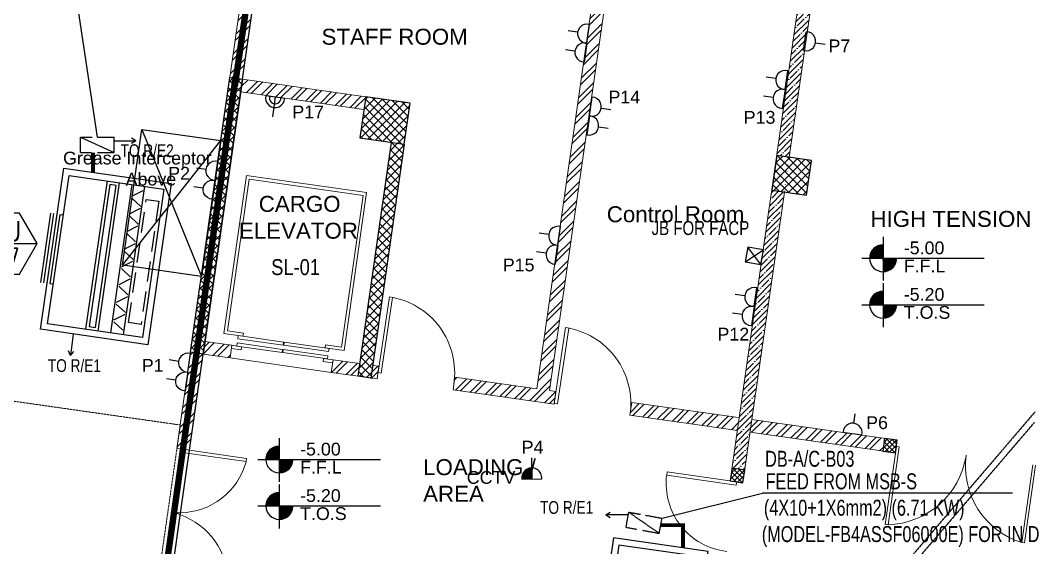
# Model space of a CAD drawing. Header units: inches. Extents: x 1070672 to 1191887, y 326920 to 401493.
# Drawn here: x 1140883 to 1156739, y 358888 to 367153 of the extents above; entities that cross this region are included whole.
import ezdxf
from ezdxf.enums import TextEntityAlignment as Align

# ---------------------------------------------------------------- set-up
doc = ezdxf.new("R2010")
doc.units = ezdxf.units.IN
doc.header["$MEASUREMENT"] = 0
for name, pattern in [('CENTER', [50.8, 31.75, -6.35, 6.35, -6.35]), ('DASHED2', [9.525, 6.35, -3.175]), ('HIDDEN', [9.525, 6.35, -3.175])]:
    doc.linetypes.add(name, pattern=pattern)
for name, color, linetype, lineweight in [('A-BLOCK', 43, 'Continuous', 13), ('A-CORD.PLUMB', 44, 'Continuous', 13), ('A-DOOR', 10, 'Continuous', 15), ('A-ELEVATOR', 54, 'Continuous', 5), ('A-HATCH CONCRETE', 254, 'Continuous', 5), ('A-LEASING LINE', 7, 'DASHED2', 9), ('DB-NO', 7, 'Continuous', 20), ('escape route', 8, 'HIDDEN', 15), ('wall hatch', 252, 'Continuous', 0)]:
    doc.layers.add(name, color=color, linetype=linetype, lineweight=lineweight)
for name, color, linetype in [('A-TEXT', 3, 'Continuous'), ('AC-Equipment', 2, 'Continuous'), ('AC-TEXT Equipment', 3, 'Continuous'), ('CABLE', 31, 'Continuous'), ('DB', 4, 'Continuous'), ('E-PSCH-BUS', 4, 'Continuous'), ('LGT ELEC', 252, 'Continuous'), ('LIGHT CIR', 1, 'Continuous'), ('LIT-CIR-NO', 2, 'Continuous'), ('POWER', 71, 'Continuous'), ('POWER TEXT', 2, 'Continuous'), ('POWER-CIR-NO', 2, 'Continuous'), ('S-COL', 210, 'Continuous'), ('SHAFT', 7, 'Continuous'), ('TAXT', 3, 'Continuous'), ('TEXT', 181, 'Continuous')]:
    doc.layers.add(name, color=color, linetype=linetype)
doc.styles.add('AC_Equipment', font='romans.shx', dxfattribs={"width": 0.75, "height": 0.3})
doc.styles.add('ARIAL', font='ARIALN.TTF')
doc.styles.add('M1', font='multplno.shx', dxfattribs={"height": 0.2})
doc.styles.add('style1', font='arial.ttf')
pattern_1 = [(45, (1099685.856, -131866.805), (-39.7747564, 39.7747564), []), (135, (1099685.856, -131866.805), (-39.7747564, -39.7747564), [])]
pattern_2 = [(45, (1099658.42, -132059.65), (-132.58252, 132.58252), []), (45, (1099746.8, -132059.65), (-132.58252, 132.58252), [])]
pattern_3 = [(45, (1099685.86, -131866.81), (-66.29126, 66.29126), []), (135, (1099685.86, -131866.81), (-66.29126, -66.29126), [])]

# ---------------------------------------------------------------- blocks, each defined once
blk = doc.blocks.new('STGHG')
at = {"layer": 'A-HATCH CONCRETE'}
h = blk.add_hatch(dxfattribs=at)
h.set_pattern_fill('ANSI37', color=254, scale=750)
h.set_pattern_definition(pattern_3)
h.paths.add_polyline_path([(1146294, 303014), (1146202, 302370), (1146895, 302271), (1146987, 302915)])
h = blk.add_hatch(dxfattribs=at)
h.set_pattern_fill('ANSI37', color=254, scale=750)
h.set_pattern_definition(pattern_3)
h.paths.add_polyline_path([(1146895, 302271), (1146697, 302300), (1146175, 298637), (1146373, 298608)])
h = blk.add_hatch(dxfattribs=at)
h.set_pattern_fill('ANSI37', color=254, scale=750)
h.set_pattern_definition(pattern_3)
h.paths.add_polyline_path([(1152651, 301551), (1153196, 301473), (1153274, 302018), (1152729, 302095)])
h = blk.add_hatch(dxfattribs=at)
h.set_pattern_fill('ANSI37,_O', color=254, scale=450)
h.set_pattern_definition(pattern_1)
h.paths.add_polyline_path([(1154617, 297634), (1154419, 297662), (1154391, 297464), (1154589, 297436)])
h = blk.add_hatch(dxfattribs=at)
h.set_pattern_fill('ANSI37,_O', color=254, scale=450)
h.set_pattern_definition(pattern_1)
h.paths.add_polyline_path([(1152228, 297167), (1152030, 297195), (1152001, 296997), (1152199, 296969)])
at = {"layer": 'TEXT', "ltscale": 0.5}
h = blk.add_hatch(dxfattribs=at)
h.set_pattern_fill('ANSI31', color=254, scale=0.8)
h.set_pattern_definition([(45, (72403.02672, -289088.52397), (-0.070710678119, 0.070710678119), [])])
h.paths.add_polyline_path([(1154395, 300695, 0.414214), (1154185, 300485), (1154395, 300485)])
h.paths.add_polyline_path([(1154605, 300485), (1154395, 300485), (1154395, 300275, 0.414214)])
h = blk.add_hatch(dxfattribs=at)
h.set_pattern_fill('ANSI31', color=254, scale=0.8)
h.set_pattern_definition([(45, (72403.02672, -289816.92397), (-0.070710678119, 0.070710678119), [])])
h.paths.add_polyline_path([(1154395, 299967, 0.414214), (1154185, 299757), (1154395, 299757)])
h.paths.add_polyline_path([(1154605, 299757), (1154395, 299757), (1154395, 299547, 0.414214)])
h = blk.add_hatch(dxfattribs=at)
h.set_pattern_fill('ANSI31', color=254, scale=0.8)
h.set_pattern_definition([(45, (62948.52672, -292241.34933), (-0.070710678119, 0.070710678119), [])])
h.paths.add_polyline_path([(1144940, 297542, 0.414214), (1144730, 297332), (1144940, 297332)])
h.paths.add_polyline_path([(1145150, 297332), (1144940, 297332), (1144940, 297122, 0.414214)])
h = blk.add_hatch(dxfattribs=at)
h.set_pattern_fill('ANSI31', color=254, scale=0.8)
h.set_pattern_definition([(45, (62948.52672, -292969.74933), (-0.070710678119, 0.070710678119), [])])
h.paths.add_polyline_path([(1144940, 296814, 0.414214), (1144730, 296604), (1144940, 296604)])
h.paths.add_polyline_path([(1145150, 296604), (1144940, 296604), (1144940, 296394, 0.414214)])
at = {"layer": 'wall hatch', "ltscale": 500}
h = blk.add_hatch(dxfattribs=at)
h.set_pattern_fill('ANSI32', color=254, scale=500)
h.set_pattern_definition([(45, (1099685.86, -131866.8), (-132.58252, 132.58252), []), (45, (1099774.24, -131866.8), (-132.58252, 132.58252), [])])
h.paths.add_polyline_path([(1147660, 298425), (1149244, 298199), (1149272, 298397), (1149173, 298411), (1150183, 305489), (1149985, 305517), (1148975, 298439), (1147688, 298623), (1147688, 298623)])
h.paths.add_polyline_path([(1146373, 298609), (1146472, 298594), (1146498, 298793), (1146401, 298807)])
h = blk.add_hatch(dxfattribs=at)
h.set_pattern_fill('ANSI35', color=254, scale=500)
h.set_pattern_definition([(45, (1151734.21, 294597.31), (-88.3883, 88.3883), []), (45, (1151822.6, 294597.31), (-88.3883, 88.3883), [156.25, -31.25, 0, -31.25])])
edge = h.paths.add_edge_path(flags=17)
edge.add_line((1153366, 305089), (1153168, 305117))
edge.add_line((1153168, 305117), (1152057, 297328))
edge.add_line((1152057, 297328), (1152270, 297298))
edge.add_line((1152270, 297298), (1153366, 305089))
edge.add_line((1153366, 305089), (1153168, 305117))
h.paths.add_polyline_path([(1153366, 305089), (1153168, 305117), (1152057, 297328), (1152270, 297298)], flags=17)
h.paths.add_polyline_path([(1151542, 293780), (1151570, 293978), (1147579, 294547), (1147579, 294386), (1147579, 294349), (1147579, 283620), (1147779, 283620), (1147779, 294317)])
h.paths.add_polyline_path([(1151860, 294593), (1151662, 294621), (1151627, 294374), (1151825, 294345)])
h.paths.add_polyline_path([(1147579, 282320), (1147779, 282323), (1147779, 282420), (1147579, 282420)])
h = blk.add_hatch(dxfattribs=at)
h.set_pattern_fill('ANSI35', color=254, scale=500)
h.set_pattern_definition([(45, (1099685.86, -131866.8), (-88.388348, 88.388348), []), (45, (1099774.24, -131866.8), (-88.388348, 88.388348), [156.25, -31.25, 0, -31.25])])
edge = h.paths.add_edge_path()
edge.add_line((1153351, 305037), (1153153, 305065))
edge.add_line((1153153, 305065), (1152030, 297195))
edge.add_line((1152030, 297195), (1152228, 297167))
edge.add_line((1152228, 297167), (1153343, 305038))
edge.add_line((1153343, 305038), (1153156, 305065))
h.paths.add_polyline_path([(1152849, 301523), (1152651, 301551), (1152729, 302095), (1152927, 302067)], flags=17)
h = blk.add_hatch(dxfattribs=at)
h.set_pattern_fill('ANSI32', color=254, scale=500)
h.set_pattern_definition([(45, (1190547.75, 738031.06), (-132.58252, 132.58252), []), (45, (1190636.14, 738031.06), (-132.58252, 132.58252), [])])
h.paths.add_polyline_path([(1144364, 303289), (1144336, 303091), (1146266, 302816), (1146294, 303014)])
h = blk.add_hatch(dxfattribs=at)
h.set_pattern_fill('ANSI32', color=254, scale=500)
h.set_pattern_definition(pattern_2)
h.paths.add_polyline_path([(1143749, 298983), (1144170, 298927), (1144198, 299123), (1143777, 299181), (1143751, 298992), (1143750, 298988)])
h = blk.add_hatch(dxfattribs=at)
h.set_pattern_fill('ANSI32', color=254, scale=500)
h.set_pattern_definition(pattern_2)
h.paths.add_polyline_path([(1146189, 298741), (1146202, 298835), (1145782, 298895), (1145754, 298697), (1146174, 298637), (1146189, 298737)])
h = blk.add_hatch(dxfattribs=at)
h.set_pattern_fill('ANSI32', color=254, scale=500)
h.set_pattern_definition([(45, (1099657.57, -132064.83), (-132.58252, 132.58252), []), (45, (1099745.96, -132064.83), (-132.58252, 132.58252), [])])
h.paths.add_polyline_path([(1152114, 297789), (1152143, 297987), (1150460, 298227), (1150431, 298029)])
h.paths.add_polyline_path([(1156994, 297295), (1156965, 297097), (1157908, 296963), (1157921, 297163)])
h.paths.add_polyline_path([(1154391, 297464), (1154420, 297662), (1152341, 297959), (1152312, 297761)])
at = {"color": 254, "linetype": 'Continuous', "ltscale": 100}
blk.add_lwpolyline([(1147779, 276620), (1147779, 282323), (1147579, 282320), (1146029, 282320), (1146029, 288320), (1142168, 288320), (1142168, 295121), (1143172, 294974), (1143205, 295172), (1143749, 298983), (1144792, 306288), (1144834, 306585), (1109169, 311646), (1108403, 299937), (1130179, 296829), (1130178, 290270), (1129279, 290270), (1129279, 290070), (1129279, 286820), (1121229, 286820), (1121229, 286620), (1121229, 276620), (1147779, 276620)], dxfattribs=at)
at = {"layer": 'A-BLOCK', "color": 254, "ltscale": 100}
for p, q in [((1149985, 305517), (1148975, 298439)), ((1150183, 305489), (1149173, 298411)), ((1153153, 305065), (1152143, 297987)), ((1153351, 305037), (1152927, 302067)), ((1144364, 303289), (1146294, 303014)), ((1144130, 303019), (1144129, 303019)), ((1144137, 303121), (1144144, 303120)), ((1144336, 303091), (1146266, 302816)), ((1152849, 301523), (1152341, 297959)), ((1144198, 299121), (1143777, 299181)), ((1144198, 299121), (1144170, 298923)), ((1143749, 298983), (1143534, 297477)), ((1144170, 298923), (1143749, 298983)), ((1145782, 298895), (1145754, 298697)), ((1146203, 298835), (1145782, 298895)), ((1146500, 298792), (1146472, 298594)), ((1146175, 298637), (1145754, 298697)), ((1147688, 298623), (1147660, 298425)), ((1148975, 298439), (1147688, 298623)), ((1149244, 298199), (1147660, 298425)), ((1149272, 298397), (1149173, 298411)), ((1149272, 298397), (1149244, 298199)), ((1150460, 298227), (1150431, 298029)), ((1152126, 297989), (1150460, 298227)), ((1152114, 297789), (1150431, 298029)), ((1152143, 297987), (1152001, 296997)), ((1152341, 297959), (1152199, 296969)), ((1154618, 297634), (1152341, 297959)), ((1154589, 297436), (1152312, 297761)), ((1154589, 297436), (1154618, 297634)), ((1152001, 296997), (1152199, 296969))]:
    blk.add_line(p, q, dxfattribs=at)
for points in [[(1144364, 303289), (1144788, 306259)], [(1146373, 298609), (1146472, 298594), (1146500, 298792), (1146401, 298807)]]:
    blk.add_lwpolyline(points, dxfattribs=at)
at = {"layer": 'A-DOOR', "color": 254}
for p, q in [((1146486, 298693), (1146664, 299880)), ((1146534, 298686), (1146713, 299873)), ((1149245, 298212), (1149424, 299399)), ((1149294, 298205), (1149473, 299391)), ((1146534, 298686), (1146486, 298693)), ((1149294, 298205), (1149246, 298212)), ((1154647, 297529), (1154603, 297535)), ((1152096, 296932), (1152103, 296982))]:
    blk.add_line(p, q, dxfattribs=at)
for points in [[(1143534, 297478), (1144428, 297349), (1144421, 297299), (1143527, 297428)], [(1154597, 297491), (1154603, 297535), (1154429, 296315), (1154473, 296309), (1154647, 297529)], [(1156778, 297200), (1156784, 297243), (1156610, 296024), (1156566, 296030), (1156741, 297250)], [(1152053, 296989), (1152103, 296982), (1151014, 297138), (1151007, 297089), (1152096, 296932)]]:
    blk.add_lwpolyline(points, dxfattribs=at)
for centre, radius, start, end in [((1146486, 298694), 1200, 351.2082, 81.4659), ((1149245, 298212), 1200, 351.2416, 81.4087), ((1154429, 297589), 1281, 271.9731, 351.0254), ((1156946, 297233), 1262, 172.4127, 252.4996), ((1143368, 297588), 1092, 271.3711, 344.3584), ((1152066, 296954), 1068, 173.0804, 263.5363), ((1142996, 295383), 1153, 1.4715, 70.0116)]:
    blk.add_arc(centre, radius, start, end, dxfattribs=at)
at = {"layer": 'A-ELEVATOR', "color": 254}
for p, q in [((1144073, 299306), (1144426, 301781)), ((1146307, 301513), (1144426, 301781)), ((1144130, 299349), (1144469, 301725)), ((1146251, 301470), (1144469, 301725)), ((1145912, 299094), (1146251, 301470)), ((1145954, 299038), (1146307, 301513)), ((1144370, 299264), (1144073, 299306)), ((1144377, 299313), (1144130, 299349)), ((1144289, 299225), (1144296, 299274)), ((1144289, 299225), (1145001, 299123)), ((1144296, 299274), (1145008, 299173)), ((1144370, 299264), (1144377, 299313)), ((1144370, 299264), (1144377, 299313)), ((1144273, 299110), (1144280, 299160)), ((1144273, 299110), (1144280, 299160)), ((1144273, 299110), (1144985, 299009)), ((1144280, 299160), (1144992, 299058)), ((1144985, 299009), (1144992, 299058)), ((1144985, 299009), (1144992, 299058)), ((1144995, 299007), (1145002, 299057)), ((1145001, 299123), (1145008, 299173)), ((1145001, 299123), (1145008, 299173)), ((1145002, 299057), (1145702, 298957)), ((1145008, 299173), (1145018, 299171)), ((1145008, 299173), (1145018, 299171)), ((1145011, 299122), (1145018, 299171)), ((1145011, 299122), (1145018, 299171)), ((1145011, 299122), (1145712, 299022)), ((1145018, 299171), (1145719, 299071)), ((1145657, 299080), (1145664, 299130)), ((1145657, 299080), (1145664, 299130)), ((1145657, 299080), (1145954, 299038)), ((1145664, 299130), (1145912, 299094)), ((1145712, 299022), (1145719, 299071)), ((1145712, 299022), (1145719, 299071)), ((1145754, 298697), (1144170, 298923)), ((1144995, 299007), (1145695, 298907)), ((1145695, 298907), (1145702, 298957)), ((1145695, 298907), (1145702, 298957))]:
    blk.add_line(p, q, dxfattribs=at)
for points in [[(1144342, 299100), (1144198, 299121), (1144191, 299072), (1144340, 299051), (1144347, 299100)], [(1145777, 298895), (1145634, 298916), (1145627, 298866), (1145775, 298845), (1145782, 298895)], [(1145777, 298895), (1145634, 298916), (1145627, 298866), (1145775, 298845), (1145782, 298895)]]:
    blk.add_lwpolyline(points, close=True, dxfattribs=at)
at = {"layer": 'S-COL', "color": 254, "linetype": 'ByBlock'}
for p, q in [((1146175, 298637), (1146697, 302300)), ((1146895, 302271), (1146373, 298609)), ((1146373, 298609), (1146175, 298637))]:
    blk.add_line(p, q, dxfattribs=at)
for points in [[(1146294, 303014), (1146202, 302370), (1146895, 302271), (1146987, 302915)], [(1152651, 301551), (1153196, 301473), (1153274, 302018), (1152729, 302095)]]:
    blk.add_lwpolyline(points, close=True, dxfattribs=at)
at = {"layer": 'S-COL', "color": 254}
for points in [[(1154617, 297634), (1154419, 297662), (1154391, 297464), (1154589, 297436), (1154617, 297634)], [(1152228, 297167), (1152030, 297195), (1152001, 296997), (1152199, 296969), (1152228, 297167)]]:
    blk.add_lwpolyline(points, close=True, dxfattribs=at)
at = {"layer": 'TEXT', "color": 254, "ltscale": 0.5}
for p, q in [((1154395, 300822), (1154395, 300135)), ((1154061, 300485), (1155978, 300485)), ((1154395, 300094), (1154395, 299406)), ((1154061, 299757), (1155978, 299757)), ((1144940, 297669), (1144940, 296982)), ((1144606, 297332), (1146524, 297332)), ((1144940, 296941), (1144940, 296253)), ((1144606, 296604), (1146524, 296604))]:
    blk.add_line(p, q, dxfattribs=at)
for centre in [(1154395, 300485), (1154395, 299757), (1144940, 297332), (1144940, 296604)]:
    blk.add_arc(centre, 210, 90, 0, dxfattribs=at)
at = {"layer": 'A-TEXT', "color": 254, "insert": (1144813, 300472), "char_height": 250, "width": 99819.65, "attachment_point": 1, "rotation": 0.0042, "style": 'ARIAL'}
blk.add_mtext('SL-01', dxfattribs=at)
at = {"layer": 'TEXT', "color": 254, "ltscale": 0.5, "style": 'style1'}
for s, height, p in [('STAFF ROOM', 250, (1145601, 303831)), ('CARGO', 250, (1144618, 301212)), ('CARGO', 250, (1144618, 301212)), ('Control Room', 250, (1150068, 301050)), ('HIGH TENSION', 250, (1154197, 300977)), ('ELEVATOR', 250, (1144308, 300792)), ('ELEVATOR', 250, (1144308, 300792)), ('-5.00', 200, (1154719, 300548)), ('F.F.L', 200, (1154719, 300265)), ('-5.20', 200, (1154719, 299819)), ('T.O.S', 200, (1154719, 299537)), ('-5.00', 200, (1145265, 297395)), ('F.F.L', 200, (1145265, 297112)), ('-5.20', 200, (1145265, 296667)), ('T.O.S', 200, (1145265, 296384))]:
    blk.add_text(s, height=height, dxfattribs=at).set_placement(p)
at = {"layer": 'TEXT', "color": 254, "ltscale": 0.5, "insert": (1147192, 297337), "char_height": 250, "width": 2512.08, "attachment_point": 1, "style": 'style1'}
blk.add_mtext('LOADING / AREA', dxfattribs=at)
blk = doc.blocks.new('OUTLET')
at = {"layer": 'POWER'}
for p, q in [((-168, 149), (-168, -149)), ((0, 0), (150, 0))]:
    blk.add_line(p, q, dxfattribs=at)
blk.add_arc((-150, 0), 150, 263.2356, 96.7644, dxfattribs=at)
blk = doc.blocks.new('TWN')
at = {"layer": 'POWER', "xscale": -1, "rotation": 180}
blk.add_blockref('OUTLET', (168, 149), dxfattribs=at)
at = {"layer": 'POWER'}
blk.add_blockref('OUTLET', (168, -149), dxfattribs=at)
blk = doc.blocks.new('ACDB')
at = {"layer": 'DB', "linetype": 'HIDDEN'}
for p, q in [((-0.265, 0.12), (-0.081, 0.12)), ((-0.265, -0.12), (-0.265, 0.12)), ((-0.265, 0.12), (0.265, -0.12)), ((0, 0.12), (0.265, 0.12)), ((0.265, -0.12), (0.265, 0.12)), ((-0.265, -0.12), (-0.09, -0.12)), ((0, -0.12), (0.265, -0.12))]:
    blk.add_line(p, q, dxfattribs=at)
blk = doc.blocks.new('Text Equipment')
at = {"layer": 'AC-TEXT Equipment', "color": 3}
blk.add_line((-0.55, 0), (0.55, 0), dxfattribs=at)
blk.add_lwpolyline([(0.55, 0), (0.275, 0.476), (-0.275, 0.476), (-0.55, 0), (-0.275, -0.476), (0.275, -0.476)], close=True, dxfattribs=at)
at = {"layer": 'AC-TEXT Equipment', "color": 40, "linetype": 'CENTER', "style": 'AC_Equipment'}
for tag, height, width, p in [('FAN', 0.3, 0.75, (0, 0.05)), ('NO', 0.25, 0.7, (0, -0.32))]:
    blk.add_attdef(tag, text='', height=height, dxfattribs=dict(at, width=width)).set_placement(p, align=Align.CENTER)
blk = doc.blocks.new('AHU 5')
at = {"layer": 'AC-Equipment', "color": 6, "linetype": 'Continuous'}
for p, q in [((0.55, 0.15), (-0.55, 0.15)), ((0.55, 0.1), (-0.55, 0.1)), ((0.55, 0.05), (-0.55, 0.05))]:
    blk.add_line(p, q, dxfattribs=at)
at = {"layer": 'AC-Equipment', "linetype": 'Continuous'}
for p, q in [((-1.175, -0.65), (1.175, -0.65)), ((1.175, -0.85), (-1.175, -0.85)), ((1.175, -1.05), (-1.175, -1.05)), ((1.175, -1.25), (-1.175, -1.25))]:
    blk.add_line(p, q, dxfattribs=at)
at = {"layer": 'AC-Equipment', "color": 6, "linetype": 'Continuous', "ltscale": 0.02}
for p, q in [((-0.994, -1.07), (-1.106, -1.23)), ((-0.854, -1.23), (-0.966, -1.07)), ((-0.714, -1.07), (-0.826, -1.23)), ((-0.574, -1.23), (-0.686, -1.07)), ((-0.434, -1.07), (-0.546, -1.23)), ((-0.294, -1.23), (-0.406, -1.07)), ((-0.154, -1.07), (-0.266, -1.23)), ((-0.014, -1.23), (-0.126, -1.07)), ((0.126, -1.07), (0.014, -1.23)), ((0.266, -1.23), (0.154, -1.07)), ((0.406, -1.07), (0.294, -1.23)), ((0.546, -1.23), (0.434, -1.07)), ((0.686, -1.07), (0.574, -1.23)), ((0.826, -1.23), (0.714, -1.07)), ((0.966, -1.07), (0.854, -1.23)), ((1.106, -1.23), (0.994, -1.07))]:
    blk.add_line(p, q, dxfattribs=at)
at = {"layer": 'AC-Equipment', "color": 20, "linetype": 'Continuous'}
blk.add_lwpolyline([(-1.275, -1.65), (1.275, -1.65), (1.275, 0.05), (-1.275, 0.05)], close=True, dxfattribs=at)
at = {"layer": 'AC-Equipment', "linetype": 'Continuous'}
blk.add_lwpolyline([(0.55, -0.05), (0.55, 0), (-0.55, 0), (-0.55, -0.05)], dxfattribs=at)
blk.add_lwpolyline([(-1.175, -1.55), (1.175, -1.55), (1.175, -0.05), (-1.175, -0.05)], close=True, dxfattribs=at)
at = {"layer": 'AC-Equipment', "color": 6, "linetype": 'Continuous'}
blk.add_lwpolyline([(-1.125, -0.7), (1.125, -0.7), (1.125, -0.8), (-1.125, -0.8)], close=True, dxfattribs=at)
at = {"layer": 'AC-Equipment', "color": 6, "linetype": 'DASHED2', "ltscale": 0.05}
blk.add_lwpolyline([(-0.975, -1.5), (0.975, -1.5), (0.975, -1.3), (-0.975, -1.3)], close=True, dxfattribs=at)
blk = doc.blocks.new('A$C6D407ABE')
at = {"layer": 'POWER'}
h = blk.add_hatch(color=252, dxfattribs=at)
h.dxf.hatch_style = 1
h.paths.add_polyline_path([(52118, 32842), (52273, 32842), (52273, 33017, 0.449231)])
at = {"layer": 'AC-Equipment', "color": 252, "linetype": 'Continuous'}
for points in [[(54924, 30915), (55037, 31707), (53552, 31919), (53439, 31127)], [(54839, 31028), (54924, 31622), (53637, 31806), (53552, 31212)]]:
    blk.add_lwpolyline(points, close=True, dxfattribs=at)
at = {"layer": 'CABLE', "color": 252, "linetype": 'HIDDEN', "ltscale": 0.05}
for p, q in [((55192, 28089), (60156, 33895)), ((55192, 27935), (60145, 33729))]:
    blk.add_line(p, q, dxfattribs=at)
at = {"layer": 'DB', "color": 252, "linetype": 'HIDDEN'}
for p, q in [((53749, 32086), (53792, 32323)), ((53792, 32323), (53973, 32290)), ((53792, 32323), (54269, 31991)), ((54052, 32275), (54312, 32228)), ((54269, 31991), (54312, 32228)), ((53749, 32086), (53920, 32055)), ((54009, 32039), (54269, 31991))]:
    blk.add_line(p, q, dxfattribs=at)
at = {"layer": 'LIGHT CIR', "linetype": 'ByBlock', "ltscale": 10, "const_width": 70}
blk.add_lwpolyline([(45401, 31048), (46472, 30901), (48352, 44108)], dxfattribs=at)
at = {"layer": 'POWER', "color": 252}
for p, q in [((53135, 39671), (53177, 39966)), ((52990, 39842), (52842, 39863)), ((56530, 39556), (56572, 39850)), ((53135, 39671), (53093, 39376)), ((56717, 39679), (56866, 39658)), ((52948, 39547), (52800, 39568)), ((56239, 38945), (56281, 39239)), ((56094, 39116), (55945, 39137)), ((48108, 38851), (48403, 38809)), ((56239, 38945), (56196, 38650)), ((48256, 38830), (48211, 38515)), ((53175, 38531), (53217, 38826)), ((56051, 38821), (55903, 38842)), ((53175, 38531), (53133, 38236)), ((53362, 38655), (53510, 38634)), ((53320, 38360), (53468, 38339)), ((52683, 36503), (52725, 36797)), ((52538, 36674), (52390, 36695)), ((52683, 36503), (52641, 36208)), ((55862, 36204), (55654, 36474)), ((52496, 36379), (52348, 36400)), ((55616, 36245), (55900, 36433)), ((55753, 35543), (55795, 35838)), ((55608, 35714), (55460, 35735)), ((55753, 35543), (55711, 35248)), ((55566, 35419), (55417, 35440)), ((57317, 33716), (57339, 33864)), ((57441, 33529), (57146, 33571)), ((52273, 33017), (52273, 33173)), ((52273, 33017), (52273, 32842)), ((52118, 32842), (52428, 32843)), ((53430, 32283), (53498, 32325)), ((53785, 32283), (53430, 32283)), ((53430, 32283), (53498, 32242))]:
    blk.add_line(p, q, dxfattribs=at)
at = {"layer": 'POWER'}
for p, q in [((45735, 38141), (46071, 38142)), ((46071, 38142), (46003, 38183)), ((46071, 38142), (46003, 38100)), ((45091, 35111), (45050, 34778)), ((45050, 34778), (45017, 34850)), ((45050, 34778), (45100, 34840))]:
    blk.add_line(p, q, dxfattribs=at)
at = {"layer": 'POWER', "color": 252}
blk.add_lwpolyline([(55616, 36245), (55862, 36204), (55900, 36433), (55654, 36474)], close=True, dxfattribs=at)
for centre, radius, start, end in [((53139, 39821), 150, 75.1023, 268.6311), ((56569, 39701), 150, 255.0384, 88.5672), ((53097, 39526), 150, 75.1023, 268.6311), ((56242, 39094), 150, 75.1023, 268.6311), ((48253, 38812), 150, 165.1154, 358.6442), ((56200, 38800), 150, 75.1023, 268.6311), ((48253, 38812), 90, 160.5585, 3.2012), ((53213, 38676), 150, 255.1023, 88.6311), ((53171, 38381), 150, 255.1023, 88.6311), ((52687, 36652), 150, 75.1023, 268.6311), ((52645, 36358), 150, 75.1023, 268.6311), ((55757, 35693), 150, 75.1023, 268.6311), ((55714, 35398), 150, 75.1023, 268.6311), ((57296, 33567), 150, 345.0384, 178.5672), ((52273, 32861), 156, 353.2789, 186.8077)]:
    blk.add_arc(centre, radius, start, end, dxfattribs=at)
at = {"layer": 'POWER-CIR-NO', "color": 2}
blk.add_line((45470, 38199), (45076, 40834), dxfattribs=at)
at = {"layer": 'POWER-CIR-NO', "color": 252}
for p in [(54312, 32228), (59801, 32623)]:
    blk.add_line(p, (55884, 32623), dxfattribs=at)
at = {"layer": 'POWER-CIR-NO', "color": 1, "linetype": 'CENTER', "ltscale": 10, "const_width": 60}
blk.add_lwpolyline([(45400, 37647), (45400, 37958)], dxfattribs=at)
at = {"layer": 'POWER-CIR-NO', "color": 252, "linetype": 'CENTER', "ltscale": 10, "const_width": 60}
blk.add_lwpolyline([(54642, 31764), (54642, 32120), (54292, 32120)], dxfattribs=at)
at = {"layer": 'AC-Equipment', "linetype": 'Continuous', "xscale": -999.9999999999995, "yscale": 1000, "zscale": 1000, "rotation": 81.77760616388694}
blk.add_blockref('AHU 5', (44809, 36444), dxfattribs=at)
at = {"layer": 'AC-TEXT Equipment', "linetype": 'Continuous', "ltscale": 0.02, "xscale": 1000, "yscale": 1000, "zscale": 1000}
blk.add_blockref('Text Equipment', (43975, 36530), dxfattribs=at).add_auto_attribs({'FAN': 'AHU', 'NO': 'B.07'})
at = {"layer": 'E-PSCH-BUS', "xscale": 1000, "yscale": 1000, "zscale": 1000}
blk.add_blockref('ACDB', (45470, 38078), dxfattribs=at)
at = {"layer": 'POWER', "rotation": 171.8758208252084}
for p in [(47314, 37522), (46886, 34515)]:
    blk.add_blockref('TWN', p, dxfattribs=at)
at = {"layer": 'DB-NO', "color": 2, "style": 'M1', "width": 0.8}
for s, p in [('TO R/E2', (45833, 37887)), ('TO R/E1', (44694, 34519))]:
    blk.add_text(s, height=200, dxfattribs=at).set_placement(p)
at = {"layer": 'DB-NO', "color": 252, "style": 'M1', "width": 0.8}
blk.add_text('TO R/E1', height=200, dxfattribs=at).set_placement((52402, 32297))
at = {"layer": 'LIT-CIR-NO', "color": 252, "style": 'M1', "width": 0.8}
blk.add_text('JB FOR FACP', height=220, dxfattribs=at).set_placement((54149, 36665))
at = {"layer": 'POWER TEXT', "color": 252, "linetype": 'ByBlock', "ltscale": 10, "style": 'style1'}
for s, p in [('P7', (56919, 39529)), ('P14', (53473, 38727)), ('P17', (48522, 38494)), ('P13', (55591, 38409)), ('P15', (51819, 36096)), ('P12', (55181, 35012)), ('P6', (57509, 33625)), ('P4', (52114, 33242)), ('CCTV', (51254, 32767))]:
    blk.add_text(s, height=200, dxfattribs=at).set_placement(p)
at = {"layer": 'POWER TEXT', "linetype": 'ByBlock', "ltscale": 10, "style": 'style1'}
for s, p in [('P2', (46579, 37533)), ('P1', (46165, 34523))]:
    blk.add_text(s, height=200, dxfattribs=at).set_placement(p)
at = {"layer": 'POWER-CIR-NO', "color": 252, "style": 'M1', "width": 0.76}
for s, p in [('DB-A/C-B03', (55927, 33035, 0)), ('FEED FROM MSB-S', (55934, 32681, 0)), ('(4X10+1X6mm2) (6.71 KW)', (55908, 32268, 0)), ('(MODEL-FB4ASSF06000E) FOR IN DOOR', (55875, 31855, 0))]:
    blk.add_text(s, height=250, dxfattribs=at).set_placement(p)
blk = doc.blocks.new('SEDRGFE')
at = {"layer": 'A-HATCH CONCRETE'}
h = blk.add_hatch(dxfattribs=at)
h.set_pattern_fill('ANSI37', color=250, scale=750)
h.set_pattern_definition([(45, (1341716.94, 266100.535), (-66.29126, 66.29126), []), (135, (1341716.94, 266100.535), (-66.29126, -66.29126), [])])
h.paths.add_polyline_path([(1386197, 701285), (1386395, 701257), (1385780, 696950), (1385582, 696979)])
at = {"layer": 'wall hatch', "ltscale": 500}
h = blk.add_hatch(dxfattribs=at)
h.set_pattern_fill('ANSI32', color=250, scale=500)
h.set_pattern_definition([(45, (1432578.84, 1135998.4), (-132.58252, 132.58252), []), (45, (1432667.23, 1135998.4), (-132.58252, 132.58252), [])])
h.paths.add_polyline_path([(1386818, 704226), (1386620, 704255), (1386197, 701285), (1386395, 701257)])
h.paths.add_polyline_path([(1386367, 701059), (1386395, 701257), (1386395, 701257), (1386367, 701059)])
h = blk.add_hatch(dxfattribs=at)
h.set_pattern_fill('ANSI35', color=250, scale=500)
h.set_pattern_definition([(45, (1393765.3, 692564.65), (-88.38835, 88.38835), []), (45, (1393853.68, 692564.65), (-88.38835, 88.38835), [156.25, -31.25, 0, -31.25])])
edge = h.paths.add_edge_path(flags=17)
edge.add_line((1395397, 703056), (1395199, 703084))
edge.add_line((1395199, 703084), (1394088, 695296))
edge.add_line((1394088, 695296), (1394301, 695265))
edge.add_line((1394301, 695265), (1395397, 703056))
edge.add_line((1395397, 703056), (1395199, 703084))
h.paths.add_polyline_path([(1395397, 703056), (1395199, 703084), (1394088, 695296), (1394301, 695265)], flags=17)
h.paths.add_polyline_path([(1389810, 680290), (1389610, 680288), (1389610, 674888), (1389810, 674888)])
h = blk.add_hatch(dxfattribs=at)
h.set_pattern_fill('ANSI32', color=250, scale=500)
h.set_pattern_definition([(45, (1341716.94, 266100.54), (-132.58252, 132.58252), []), (45, (1341805.33, 266100.54), (-132.58252, 132.58252), [])])
h.paths.add_polyline_path([(1385565, 695445), (1385780, 696950), (1385582, 696979), (1385370, 695473)])
at = {"color": 250, "linetype": 'Continuous', "ltscale": 100}
blk.add_lwpolyline([(1389810, 674588), (1389810, 680290), (1389610, 680288), (1388060, 680288), (1388060, 686288), (1384200, 686288), (1384200, 693089), (1385203, 692942), (1385236, 693139), (1385780, 696950), (1386823, 704256), (1386865, 704553), (1351200, 709613), (1350434, 697904), (1372211, 694796), (1372209, 688237), (1371310, 688237), (1371310, 688038), (1371310, 684788), (1363260, 684788), (1363260, 684588), (1363260, 674588), (1389810, 674588)], dxfattribs=at)
at = {"layer": 'A-BLOCK', "color": 250, "ltscale": 100}
for p, q in [((1386395, 701257), (1386395, 701257)), ((1386168, 701088), (1386175, 701087)), ((1386367, 701059), (1386367, 701059)), ((1386161, 700987), (1386161, 700987)), ((1385809, 697148), (1385808, 697148)), ((1385582, 696979), (1385368, 695474)), ((1385780, 696950), (1385565, 695445)), ((1385565, 695445), (1385368, 695474))]:
    blk.add_line(p, q, dxfattribs=at)
for points in [[(1386197, 701285), (1386621, 704255)], [(1386395, 701257), (1386819, 704226)]]:
    blk.add_lwpolyline(points, dxfattribs=at)
at = {"layer": 'A-DOOR', "color": 250}
for points in [[(1385558, 695395), (1385461, 695410), (1385468, 695459)], [(1385519, 695452), (1385470, 695459), (1385565, 695445)]]:
    blk.add_lwpolyline(points, dxfattribs=at)
for centre, radius, start, end in [((1385399, 695555), 1092, 266.0272, 271.3711), ((1385027, 693351), 1153, 70.0116, 75.1047)]:
    blk.add_arc(centre, radius, start, end, dxfattribs=at)
at = {"layer": 'escape route', "color": 250, "ltscale": 0.5}
for p, q in [((1351543, 700675), (1385420, 695840)), ((1385420, 695840), (1385080, 693462))]:
    blk.add_line(p, q, dxfattribs=at)
at = {"layer": 'S-COL', "color": 250}
blk.add_lwpolyline([(1386197, 701285), (1386395, 701257), (1385780, 696950), (1385582, 696979), (1386197, 701285)], dxfattribs=at)
at = {"layer": 'SHAFT', "color": 250, "ltscale": 0.5}
for p, q in [((1384818, 700471), (1385752, 698166)), ((1384514, 698343), (1386056, 700295))]:
    blk.add_line(p, q, dxfattribs=at)
blk.add_lwpolyline([(1384818, 700471), (1386056, 700295), (1385752, 698166), (1384514, 698343)], close=True, dxfattribs=at)
at = {"layer": 'TAXT', "color": 250, "ltscale": 100, "style": 'style1'}
for s, p in [('Grease Interceptor', (1383584, 699922)), ('Above', (1384564, 699592))]:
    blk.add_text(s, height=200, dxfattribs=at).set_placement(p)

msp = doc.modelspace()

# ---------------------------------------------------------------- linework, layer by layer
at = {"layer": 'A-LEASING LINE', "color": 6, "const_width": 100}
msp.add_lwpolyline([(1109169, 374585), (1108402, 362876), (1130279, 359754), (1130279, 353209), (1129379, 353210), (1129379, 349659), (1121329, 349659), (1121329, 339559), (1147678, 339559), (1147678, 345159), (1145929, 345159), (1145929, 351184), (1142068, 351184), (1142068, 358173), (1143091, 358026), (1144242, 366167), (1144250, 366166), (1144737, 369531), (1109169, 374585)], dxfattribs=at)

# ---------------------------------------------------------------- block references
at = {"layer": 'A-CORD.PLUMB', "color": 252, "linetype": 'Continuous', "ltscale": 100}
msp.add_blockref('A$C6D407ABE', (1096621, 327123), dxfattribs=at)
at = {"layer": 'LGT ELEC', "color": 252, "linetype": 'Continuous'}
msp.add_blockref('STGHG', (0, 62939), dxfattribs=at)
at = {"layer": 'LGT ELEC', "color": 252, "linetype": 'Continuous', "ltscale": 100}
msp.add_blockref('SEDRGFE', (-242031, -335028), dxfattribs=at)

doc.saveas('drawing.dxf')
